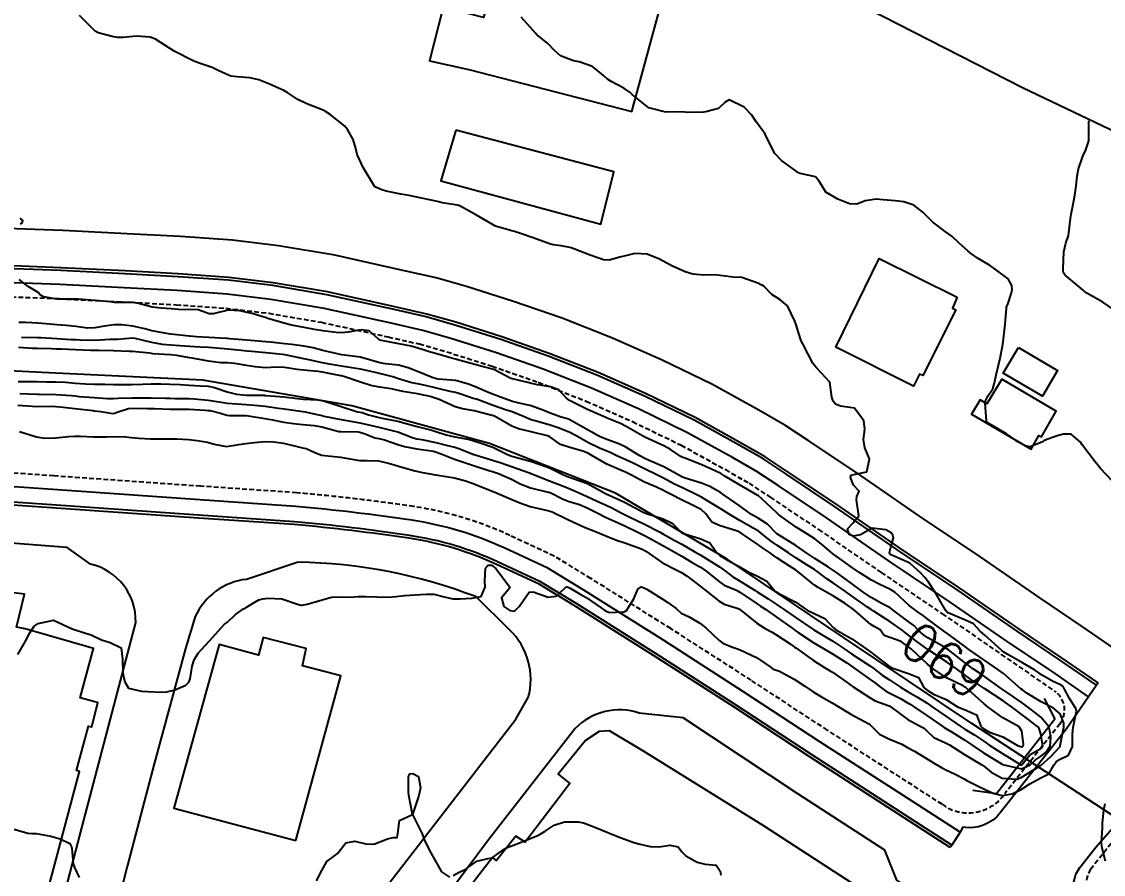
# Model space of a CAD drawing. Header units: metres. Extents: x 292545 to 299085, y 7450245 to 7463078.
# Drawn here: x 297797.1 to 297910.9, y 7452295.3 to 7452385 of the extents above; entities that cross this region are included whole.
import ezdxf
from ezdxf.enums import TextEntityAlignment as Align

# ---------------------------------------------------------------- set-up
doc = ezdxf.new("R2010")
doc.units = ezdxf.units.M
doc.linetypes.add('DASHED', pattern=[0.75, 0.5, -0.25])
for name, color, linetype in [('Area', 45, 'Continuous'), ('Canteiro', 45, 'DASHED'), ('Ciclovia', 45, 'Continuous'), ('Cotas', 45, 'Continuous'), ('Curvas de Nivel 1m', 11, 'Continuous'), ('Curvas de Nivel 5m', 15, 'Continuous'), ('Edificações', 30, 'Continuous'), ('Hidrografia', 140, 'Continuous'), ('Pontes e viadutos', 190, 'Continuous'), ('Vias Primárias', 230, 'Continuous')]:
    doc.layers.add(name, color=color, linetype=linetype)
doc.styles.add('Style-STANDARD', font='STANDARD.shx')

msp = doc.modelspace()

# ---------------------------------------------------------------- linework, layer by layer
at = {"layer": 'Area'}
msp.add_polyline3d([(297884.38, 7452387.26, 694.64), (297902.38, 7452378.06, 695.97), (297916.93, 7452371.12, 695.6)], dxfattribs=at)
at = {"layer": 'Canteiro'}
for points in [[(297795.26, 7452356.06), (297801.09, 7452355.84), (297807.81, 7452355.5), (297813.36, 7452355.2), (297818.58, 7452354.83), (297823.08, 7452354.3), (297828.65, 7452353.35), (297835.64, 7452351.81), (297838.93, 7452351.07), (297841.82, 7452350.24), (297846.58, 7452348.74), (297851.44, 7452347.04), (297856.47, 7452345.06), (297861.36, 7452342.9), (297866.46, 7452340.43), (297871.12, 7452337.85), (297873.6, 7452336.43), (297875.83, 7452334.95), (297880.92, 7452331.55), (297887.5, 7452327.02), (297893.93, 7452322.69), (297900.14, 7452318.42), (297905.87, 7452314.45, -0.410717), (297906.31, 7452311.12), (297900.5, 7452303.76, -0.424692), (297893.92, 7452302.65), (297881.85, 7452310.44), (297873.82, 7452315.7), (297865.37, 7452321.13), (297856.98, 7452326.4), (297853.12, 7452328.76), (297848.45, 7452330.93, 0.071414), (297838.35, 7452333.96, 0.015126), (297826.03, 7452335.42), (297815.92, 7452336.11), (297800.48, 7452337.19), (297784.18, 7452338.32)], [(297915.61, 7452288.25), (297909.77, 7452292.06, -0.308567), (297909.52, 7452295.83), (297916.63, 7452304.76, -0.369141)]]:
    msp.add_lwpolyline(points, format="xyb", dxfattribs=at)
at = {"layer": 'Ciclovia'}
for points in [[(297910.16, 7452315.17), (297906.27, 7452317.85), (297901.8, 7452320.86), (297895.59, 7452325.13), (297889.16, 7452329.46), (297882.58, 7452333.99), (297877.46, 7452337.41), (297875.15, 7452338.94), (297872.57, 7452340.42), (297867.82, 7452343.05), (297862.6, 7452345.58), (297857.61, 7452347.78), (297852.47, 7452349.8), (297847.51, 7452351.54), (297842.67, 7452353.06), (297839.66, 7452353.93), (297836.28, 7452354.69), (297829.21, 7452356.25), (297823.5, 7452357.22), (297818.86, 7452357.77), (297813.55, 7452358.15), (297807.96, 7452358.45), (297801.22, 7452358.79), (297795.38, 7452359.01)], [(297909.32, 7452313.96), (297905.44, 7452316.64), (297900.97, 7452319.64), (297894.77, 7452323.92), (297888.34, 7452328.24), (297881.75, 7452332.78), (297876.65, 7452336.18), (297874.37, 7452337.69), (297871.85, 7452339.14), (297867.14, 7452341.74), (297861.98, 7452344.25), (297857.04, 7452346.43), (297851.96, 7452348.42), (297847.04, 7452350.14), (297842.25, 7452351.66), (297839.29, 7452352.5), (297835.96, 7452353.25), (297828.93, 7452354.81), (297823.29, 7452355.76), (297818.72, 7452356.31), (297813.45, 7452356.68), (297807.88, 7452356.98), (297801.16, 7452357.32), (297795.32, 7452357.54)]]:
    msp.add_lwpolyline(points, dxfattribs=at)
for points in [[(297895.81, 7452299.7), (297889.29, 7452303.93), (297881.06, 7452309.23), (297873.03, 7452314.49), (297864.59, 7452319.91), (297856.22, 7452325.17), (297852.44, 7452327.49), (297847.84, 7452329.62, 0.071414), (297838.14, 7452332.53, 0.015108), (297825.92, 7452333.98), (297815.82, 7452334.67), (297800.38, 7452335.75), (297784.07, 7452336.88), (297750.64, 7452339.33), (297732.46, 7452340.65), (297710.94, 7452342.21), (297708.32, 7452342.31), (297706.16, 7452342.55), (297700.26, 7452343.58), (297693.5, 7452345.17), (297675.47, 7452350.28), (297661.51, 7452354.26)], [(297894.93, 7452298.35), (297888.42, 7452302.57), (297880.18, 7452307.87), (297872.15, 7452313.14), (297863.73, 7452318.55), (297855.37, 7452323.8), (297851.67, 7452326.06), (297847.16, 7452328.15, 0.071414), (297837.9, 7452330.93, 0.015087), (297825.79, 7452332.37), (297815.71, 7452333.05), (297800.27, 7452334.14), (297783.96, 7452335.27), (297750.53, 7452337.72), (297732.35, 7452339.04), (297710.85, 7452340.6), (297708.2, 7452340.7), (297705.93, 7452340.96), (297699.94, 7452341.99), (297693.09, 7452343.61), (297675.02, 7452348.72), (297661.06, 7452352.71)]]:
    msp.add_lwpolyline(points, format="xyb", dxfattribs=at)
at = {"layer": 'Curvas de Nivel 1m', "flags": 128}
for points, elevation in [([(297796.71, 7452318.39), (297797.64, 7452320.05), (297797.89, 7452320.57), (297798.42, 7452321.39), (297798.82, 7452321.65), (297800.43, 7452322.02), (297802.42, 7452321.1), (297803.7, 7452320.69), (297804.41, 7452320.46), (297805.51, 7452319.96), (297806.4, 7452319.66), (297807.56, 7452319.1), (297807.71, 7452317.93), (297807.73, 7452316.56), (297807.84, 7452315.93), (297807.95, 7452315.52), (297808.34, 7452314.88), (297809.71, 7452314.54), (297810.34, 7452314.5), (297811.77, 7452314.45), (297812.34, 7452314.49), (297813.14, 7452314.67), (297814.35, 7452315.18), (297814.68, 7452315.51), (297814.82, 7452315.85), (297815.04, 7452317.17), (297815.23, 7452317.84), (297815.67, 7452318.56), (297816.4, 7452319.35), (297816.82, 7452319.82), (297818.42, 7452321.6), (297818.54, 7452321.68), (297818.76, 7452321.8), (297819.6, 7452322.62), (297820.44, 7452323.2), (297820.81, 7452323.41), (297821.39, 7452323.77), (297822.06, 7452324.16), (297822.46, 7452324.27), (297823.04, 7452324.33), (297824.46, 7452324.25), (297826.11, 7452323.71), (297826.45, 7452323.59), (297826.58, 7452323.58), (297827.14, 7452323.7), (297828.46, 7452324.1), (297829.69, 7452324.44), (297830.46, 7452324.47), (297831.67, 7452324.44), (297832.46, 7452324.5), (297833.33, 7452324.49), (297834.46, 7452324.46), (297835.64, 7452324.42), (297836.46, 7452324.5), (297837.41, 7452324.63), (297838.46, 7452324.67), (297839.68, 7452324.77), (297840.46, 7452324.74), (297841.53, 7452324.46), (297842.46, 7452324.27), (297843.22, 7452324.26), (297844.46, 7452324.32), (297845.44, 7452324.51), (297845.84, 7452325.48), (297845.8, 7452326.16), (297845.88, 7452327.48), (297846.16, 7452327.81), (297846.5, 7452327.8), (297846.97, 7452327.47), (297848.47, 7452325.45), (297847.56, 7452324.36), (297847.8, 7452323.46), (297848.45, 7452323.04), (297848.94, 7452322.95), (297849.41, 7452323.44), (297850.47, 7452324.97), (297850.88, 7452325.01), (297852.46, 7452324.43), (297853.32, 7452324.53), (297854.23, 7452325.38), (297854.35, 7452325.5), (297854.47, 7452325.52), (297854.59, 7452325.5), (297854.8, 7452325.38), (297855.85, 7452324.74), (297856.46, 7452324.41), (297858.05, 7452323.33), (297858.45, 7452323.05), (297858.94, 7452322.83), (297860.45, 7452322.9), (297860.7, 7452323.05), (297860.89, 7452323.3), (297861.49, 7452324.26), (297861.9, 7452325.29), (297862.24, 7452325.52), (297862.47, 7452325.47), (297862.84, 7452325.28), (297864.46, 7452324.26), (297865.07, 7452323.86), (297865.93, 7452323.24), (297866.45, 7452322.77), (297867.29, 7452322.37), (297868.43, 7452321.7), (297869.07, 7452321.2), (297870.41, 7452319.92), (297870.84, 7452319.61), (297871.86, 7452319.17), (297872.4, 7452319), (297872.66, 7452318.9), (297874.39, 7452318.08), (297875.82, 7452317.12), (297876.13, 7452316.87), (297876.37, 7452316.79), (297876.82, 7452316.66), (297878.36, 7452315.82), (297879.48, 7452315.08), (297880.35, 7452314.49), (297881.23, 7452313.94), (297882.34, 7452313.31), (297882.79, 7452313.04), (297884.32, 7452312.12), (297886.19, 7452311.12), (297886.3, 7452311.05), (297886.36, 7452311), (297887.32, 7452310.02), (297888.29, 7452309.54), (297889.69, 7452308.96), (297890.28, 7452308.64), (297890.99, 7452308.22), (297892.26, 7452307.48), (297893.17, 7452306.92), (297893.85, 7452306.51), (297894.25, 7452306.32), (297895.3, 7452305.83), (297896.24, 7452305.33), (297896.52, 7452305.16), (297897.08, 7452304.87), (297897.85, 7452304.47), (297898.23, 7452304.3), (297899.24, 7452303.83), (297900.22, 7452303.57), (297901.28, 7452303.76), (297902.23, 7452304.19), (297903.13, 7452304.8), (297904.24, 7452305.39), (297905.15, 7452305.86), (297905.66, 7452306.77), (297905.9, 7452307.12), (297906.26, 7452307.36), (297907.21, 7452307.81), (297907.63, 7452308.74), (297907.63, 7452310.07), (297907.71, 7452310.74), (297908.03, 7452312.44), (297907.98, 7452312.74), (297907.3, 7452313.79), (297906.8, 7452314.75), (297906.63, 7452315.03), (297906.36, 7452315.2), (297905.53, 7452315.6), (297904.37, 7452316.27), (297904.07, 7452316.48), (297903.63, 7452316.79), (297902.38, 7452317.52), (297900.83, 7452318.4), (297900.4, 7452318.66), (297900.18, 7452318.83), (297898.42, 7452320.44), (297898.19, 7452320.62), (297897.93, 7452320.86), (297897.2, 7452321.64), (297896.43, 7452321.98), (297894.54, 7452322.8), (297894.44, 7452322.86), (297894.4, 7452322.9), (297894.28, 7452323.06), (297893.23, 7452324.91), (297892.48, 7452326.02), (297892.08, 7452326.51), (297891.72, 7452326.93), (297890.51, 7452328.03), (297888.62, 7452328.87), (297888.52, 7452328.9), (297888.45, 7452328.97), (297888.36, 7452329.13), (297888.53, 7452329.71), (297888.81, 7452330.69), (297888.73, 7452330.97), (297888.55, 7452331.2), (297887.99, 7452331.53), (297886.55, 7452331.68), (297885.33, 7452331.01), (297884.54, 7452330.85), (297884.15, 7452331.02), (297883.97, 7452331.61), (297884.56, 7452332.26), (297885.16, 7452333.01), (297884.91, 7452334.69), (297884.93, 7452335.02), (297885.17, 7452335.58), (297884.6, 7452336.22), (297884.29, 7452337.02), (297884.35, 7452337.28), (297884.62, 7452337.33), (297886.01, 7452337.62), (297886.29, 7452339), (297885.78, 7452340.13), (297885.63, 7452341.01), (297885.78, 7452342.11), (297885.68, 7452343), (297884.7, 7452344.31), (297883.21, 7452344.54), (297882.71, 7452344.74), (297882.45, 7452345.04), (297882.3, 7452345.46), (297882.09, 7452347.05), (297880.75, 7452348.54), (297880.49, 7452348.81), (297880.32, 7452349.07), (297879.83, 7452350.01), (297879.26, 7452351.08), (297879.1, 7452351.4), (297878.79, 7452352.27), (297878.55, 7452353.09), (297878.43, 7452353.47), (297877.64, 7452355.1), (297876.84, 7452355.75), (297876.01, 7452356.29), (297875.16, 7452357.14), (297874.97, 7452357.26), (297874.85, 7452357.31), (297874.53, 7452357.47), (297872.86, 7452358.06), (297871.92, 7452358.11), (297870.86, 7452358.24), (297870.01, 7452358.34), (297868.86, 7452358.31), (297867.68, 7452358.4), (297866.87, 7452358.65), (297865.56, 7452359.24), (297864.88, 7452359.61), (297864.17, 7452359.98), (297862.89, 7452360.51), (297861.6, 7452360.59), (297860.89, 7452360.4), (297860.01, 7452360.19), (297858.88, 7452359.9), (297858.3, 7452359.92), (297856.89, 7452360.4), (297855.18, 7452361.09), (297854.9, 7452361.19), (297854.76, 7452361.23), (297853.86, 7452361.39), (297853.01, 7452361.5), (297852.9, 7452361.53), (297852.73, 7452361.58), (297850.91, 7452362.24), (297849.67, 7452362.67), (297848.92, 7452362.91), (297848.5, 7452363.02), (297846.92, 7452363.47), (297844.94, 7452364.63), (297843.36, 7452365.51), (297843.08, 7452365.64), (297842.95, 7452365.68), (297841.34, 7452365.92), (297840.96, 7452366.01), (297840.36, 7452366.15), (297838.96, 7452366.44), (297838.04, 7452366.65), (297836.97, 7452366.84), (297835.44, 7452367.14), (297834.97, 7452367.27), (297834.26, 7452367.62), (297833, 7452369.63), (297832.38, 7452371.01), (297832.24, 7452371.64), (297831.98, 7452372.59), (297831.38, 7452373.65), (297831.05, 7452374.01), (297829.53, 7452375.21), (297829.07, 7452375.54), (297828.8, 7452375.68), (297827.08, 7452376.34), (297826.15, 7452376.78), (297825.09, 7452377.48), (297824.68, 7452377.73), (297823.1, 7452378.44), (297822.03, 7452378.85), (297821.11, 7452379.08), (297819.75, 7452379.16), (297819.11, 7452379.24), (297817.82, 7452379.81), (297817.13, 7452380.15), (297815.86, 7452380.57), (297815.13, 7452380.87), (297813.14, 7452381.87), (297811.16, 7452383.13), (297810.61, 7452383.36), (297809.16, 7452383.46), (297807.78, 7452383.31), (297807.16, 7452383.31), (297806.62, 7452383.41), (297805.16, 7452383.8), (297804.83, 7452383.97), (297803.19, 7452385.64)], 693), ([(297911.78, 7452336.7), (297910.62, 7452337.92), (297909.96, 7452338.72), (297908.66, 7452340.45), (297908.45, 7452340.73), (297907.49, 7452341.57), (297906.67, 7452341.57), (297906.03, 7452341.4), (297904.66, 7452340.91), (297904.59, 7452340.86), (297904.48, 7452340.78), (297903.19, 7452340.26), (297902.66, 7452340.34), (297901.79, 7452340.81), (297901.15, 7452341.3), (297900.67, 7452341.61), (297898.84, 7452342.69), (297898.68, 7452342.78), (297898.64, 7452342.81), (297898.61, 7452342.85), (297898.59, 7452342.94), (297898.43, 7452344.85), (297898.47, 7452345.1), (297898.72, 7452345.57), (297899.23, 7452346.34), (297899.4, 7452346.84), (297899.64, 7452347.95), (297899.85, 7452348.84), (297900.03, 7452349.57), (297900.27, 7452350.84), (297900.33, 7452351.29), (297900.5, 7452352.83), (297900.53, 7452353.11), (297900.67, 7452354.83), (297900.7, 7452354.96), (297900.83, 7452355.25), (297901.22, 7452356.45), (297901.28, 7452356.82), (297901.26, 7452357.23), (297900.86, 7452357.93), (297899.62, 7452358.84), (297898.88, 7452359.35), (297897.69, 7452360.06), (297896.9, 7452360.63), (297896.61, 7452360.87), (297895.71, 7452361.69), (297894.92, 7452362.4), (297894.24, 7452362.91), (297892.93, 7452363.89), (297891.88, 7452364.93), (297890.95, 7452365.66), (297889.89, 7452366.03), (297888.96, 7452366.12), (297887.71, 7452366.23), (297886.96, 7452366.3), (297885.83, 7452366.14), (297884.95, 7452365.79), (297884.18, 7452365.81), (297882.96, 7452366.29), (297881.69, 7452367.05), (297880.98, 7452368.21), (297880.58, 7452368.66), (297878.99, 7452369.02), (297878.8, 7452369.09), (297877.01, 7452370.39), (297876.33, 7452371.12), (297875.54, 7452372.62), (297875.3, 7452373.13), (297875.05, 7452373.49), (297874.35, 7452374.43), (297873.91, 7452375.15), (297873.08, 7452376), (297871.5, 7452376.76), (297871.08, 7452376.5), (297870.4, 7452375.86), (297869.07, 7452375.48), (297868.82, 7452375.46), (297867.07, 7452375.43), (297866.85, 7452375.44), (297865.07, 7452375.48), (297864.85, 7452375.47), (297863.07, 7452375.92), (297861.32, 7452377.3), (297861.1, 7452377.51), (297860.43, 7452377.97), (297859.11, 7452378.69), (297858.7, 7452378.92), (297858.29, 7452379.33), (297857.13, 7452380.27), (297855.75, 7452380.74), (297855.13, 7452380.84), (297853.79, 7452381.38), (297853.15, 7452381.93), (297852.44, 7452382.69), (297851.53, 7452383.41), (297851.32, 7452383.57), (297851.17, 7452383.73), (297849.65, 7452385.44)], 694), ([(297796.93, 7452363.72), (297797.16, 7452363.82), (297797.21, 7452364.06), (297796.94, 7452364.32)], 692), ([(297796.87, 7452341.85), (297798.66, 7452341.31), (297799.52, 7452341.17), (297800.65, 7452341.2), (297802.01, 7452341.35), (297802.66, 7452341.38), (297803.28, 7452341.36), (297804.66, 7452341.29), (297806.02, 7452341.31), (297806.66, 7452341.33), (297808.04, 7452341.31), (297808.66, 7452341.25), (297809.42, 7452341.15), (297810.65, 7452341.08), (297811.86, 7452341.09), (297812.66, 7452341.1), (297813.42, 7452341.09), (297814.65, 7452341.02), (297815.57, 7452340.93), (297816.65, 7452340.74), (297817.35, 7452340.52), (297818.65, 7452340.3), (297819.93, 7452340.5), (297820.65, 7452340.59), (297821.58, 7452340.69), (297822.65, 7452340.8), (297823.62, 7452340.77), (297824.65, 7452340.63), (297826.09, 7452340.27), (297826.65, 7452340.16), (297827.02, 7452340.08), (297827.87, 7452339.69), (297828.64, 7452339.39), (297828.98, 7452339.33), (297830.64, 7452339.15), (297831.24, 7452339.05), (297832.63, 7452338.82), (297833.45, 7452338.81), (297834.63, 7452338.77), (297835.69, 7452338.54), (297836.62, 7452338.25), (297838.45, 7452337.72), (297838.61, 7452337.68), (297839.24, 7452337.55), (297840.61, 7452337.31), (297840.87, 7452337.28), (297842.61, 7452336.99), (297843.77, 7452336.67), (297844.6, 7452336.38), (297846.42, 7452335.65), (297846.59, 7452335.58), (297846.87, 7452335.47), (297848.59, 7452334.76), (297849.5, 7452334.35), (297850.58, 7452333.99), (297852.42, 7452333.55), (297852.57, 7452333.51), (297852.66, 7452333.48), (297852.89, 7452333.4), (297854.56, 7452332.62), (297855.97, 7452331.94), (297856.55, 7452331.68), (297857.44, 7452331.34), (297858.54, 7452330.89), (297859.66, 7452330.44), (297860.53, 7452330.16), (297862.28, 7452329.53), (297862.52, 7452329.41), (297862.74, 7452329.28), (297864.5, 7452328.05), (297866.09, 7452327.24), (297866.37, 7452327.11), (297866.49, 7452327.03), (297867.08, 7452326.64), (297868.48, 7452325.58), (297868.95, 7452325.21), (297870.46, 7452324), (297870.98, 7452323.71), (297872.45, 7452323.23), (297872.59, 7452323.16), (297874.43, 7452321.69), (297875.31, 7452321.13), (297876.04, 7452320.74), (297876.42, 7452320.52), (297878.03, 7452319.47), (297878.4, 7452319.19), (297878.54, 7452319.09), (297880.38, 7452317.76), (297881.54, 7452317.05), (297882.07, 7452316.74), (297882.37, 7452316.55), (297883.92, 7452315.46), (297884.35, 7452315.15), (297884.54, 7452315.02), (297886.34, 7452313.83), (297886.87, 7452313.53), (297888.33, 7452313), (297888.4, 7452312.97), (297890.31, 7452311.58), (297891.48, 7452310.93), (297892.02, 7452310.65), (297892.3, 7452310.38), (297893.05, 7452309.68), (297894.28, 7452309.1), (297894.7, 7452308.9), (297896.27, 7452307.88), (297898.01, 7452306.85), (297898.16, 7452306.76), (297898.25, 7452306.69), (297899.06, 7452306.03), (297900.24, 7452305.4), (297901.76, 7452305.29), (297902.24, 7452305.46), (297904.11, 7452306.64), (297904.25, 7452306.73), (297904.28, 7452306.75), (297904.32, 7452306.78), (297905.36, 7452307.67), (297906.28, 7452308.68), (297906.32, 7452308.72), (297906.34, 7452308.76), (297906.34, 7452308.82), (297906.72, 7452310.75), (297906.73, 7452311.18), (297906.32, 7452312.17), (297905.61, 7452312.77), (297904.33, 7452313.41), (297902.81, 7452314.34), (297902.35, 7452314.68), (297902.19, 7452314.81), (297900.37, 7452316.39), (297899.78, 7452316.84), (297898.39, 7452317.79), (297896.82, 7452318.87), (297896.57, 7452319.05), (297896.41, 7452319.17), (297895.31, 7452320), (297894.42, 7452320.65), (297894.04, 7452320.9), (297892.43, 7452322.09), (297891.97, 7452322.46), (297891.3, 7452322.94), (297890.45, 7452323.56), (297888.93, 7452324.97), (297888.48, 7452325.26), (297887.29, 7452325.8), (297886.49, 7452326.23), (297885.26, 7452327.01), (297884.5, 7452327.53), (297882.86, 7452328.69), (297882.52, 7452328.94), (297882.38, 7452329.04), (297881.37, 7452329.9), (297880.54, 7452330.59), (297879.77, 7452331.08), (297878.55, 7452331.79), (297876.75, 7452333.11), (297876.57, 7452333.27), (297874.95, 7452334.78), (297874.59, 7452335.11), (297874.54, 7452335.14), (297872.6, 7452336.24), (297871.04, 7452337.18), (297870.62, 7452337.43), (297870.12, 7452337.69), (297868.63, 7452338.35), (297866.79, 7452339.08), (297866.64, 7452339.13), (297866.42, 7452339.23), (297865.36, 7452339.96), (297864.65, 7452340.36), (297862.66, 7452341.28), (297860.67, 7452342.38), (297860.07, 7452342.7), (297858.68, 7452343.28), (297858.54, 7452343.33), (297856.7, 7452344.16), (297855.2, 7452344.87), (297854.71, 7452345.13), (297854.4, 7452345.37), (297853.6, 7452346.26), (297852.72, 7452346.58), (297851.35, 7452346.79), (297850.73, 7452346.93), (297850.33, 7452347.03), (297848.73, 7452347.39), (297848.54, 7452347.45), (297846.75, 7452348.39), (297845.52, 7452348.71), (297844.75, 7452348.91), (297842.84, 7452349.44), (297842.76, 7452349.46), (297842.55, 7452349.52), (297840.77, 7452350.04), (297840.1, 7452350.21), (297838.77, 7452350.64), (297838.06, 7452350.85), (297836.78, 7452351.09), (297834.96, 7452351.43), (297834.78, 7452351.47), (297834.69, 7452351.52), (297834.58, 7452351.61), (297833.64, 7452352.47), (297832.79, 7452352.57), (297831.44, 7452352.3), (297830.79, 7452352.23), (297830.17, 7452352.29), (297828.79, 7452352.46), (297827.91, 7452352.58), (297826.8, 7452352.79), (297825.47, 7452353.06), (297824.81, 7452353.22), (297822.98, 7452353.75), (297822.81, 7452353.81), (297821.33, 7452354.28), (297820.82, 7452354.4), (297820.04, 7452354.57), (297818.82, 7452354.63), (297817.24, 7452354.24), (297816.82, 7452354.24), (297815.67, 7452354.68), (297814.82, 7452354.7), (297813.99, 7452354.68), (297812.82, 7452354.78), (297811.78, 7452354.84), (297810.82, 7452354.95), (297809.4, 7452355.34), (297808.83, 7452355.44), (297807.33, 7452355.43), (297806.83, 7452355.44), (297806.37, 7452355.49), (297804.83, 7452355.66), (297803.04, 7452355.77), (297802.83, 7452355.79), (297802.62, 7452355.78), (297800.83, 7452355.77), (297799.4, 7452356.03), (297799.04, 7452356.24), (297798.84, 7452356.49), (297797.78, 7452357.11), (297796.85, 7452357.84)], 692), ([(297796.7, 7452344.63), (297798.21, 7452344.53), (297798.7, 7452344.51), (297800.2, 7452344.52), (297800.7, 7452344.51), (297801.16, 7452344.47), (297802.7, 7452344.28), (297804.6, 7452344.06), (297804.69, 7452344.05), (297804.77, 7452344.05), (297805.42, 7452343.96), (297806.69, 7452343.76), (297806.85, 7452343.78), (297807.23, 7452343.93), (297808.35, 7452344.27), (297808.7, 7452344.31), (297810.31, 7452344.29), (297810.7, 7452344.3), (297811.08, 7452344.28), (297812.7, 7452344.21), (297814.34, 7452344.21), (297814.7, 7452344.2), (297816.41, 7452344.12), (297816.7, 7452344.09), (297816.93, 7452344.06), (297818.01, 7452343.81), (297818.69, 7452343.6), (297818.94, 7452343.55), (297820.69, 7452343.54), (297820.95, 7452343.52), (297822.69, 7452343.22), (297823.31, 7452343.11), (297824.68, 7452342.86), (297825.69, 7452342.71), (297826.68, 7452342.61), (297827.86, 7452342.51), (297828.67, 7452342.36), (297830.45, 7452341.88), (297830.67, 7452341.85), (297832.49, 7452341.82), (297832.67, 7452341.8), (297833.24, 7452341.63), (297834.24, 7452341.2), (297834.66, 7452341.12), (297835.26, 7452341), (297836.65, 7452340.5), (297837.36, 7452340.29), (297838.65, 7452340.05), (297840.4, 7452339.78), (297840.64, 7452339.73), (297841.22, 7452339.53), (297842.63, 7452338.96), (297843.47, 7452338.67), (297844.62, 7452338.29), (297846.35, 7452337.74), (297846.62, 7452337.66), (297847.24, 7452337.46), (297848.61, 7452336.86), (297849.53, 7452336.36), (297850.6, 7452335.93), (297852.49, 7452335.5), (297852.59, 7452335.47), (297852.65, 7452335.45), (297852.77, 7452335.4), (297853.98, 7452334.77), (297854.58, 7452334.55), (297855.76, 7452334.18), (297856.58, 7452333.84), (297857.56, 7452333.34), (297858.57, 7452332.82), (297859.44, 7452332.43), (297860.55, 7452331.94), (297861.9, 7452331.29), (297862.54, 7452330.96), (297863.21, 7452330.6), (297864.53, 7452329.86), (297864.92, 7452329.65), (297865.66, 7452329.24), (297866.52, 7452328.74), (297867.62, 7452328.1), (297868.5, 7452327.58), (297869.06, 7452327.2), (297870.48, 7452326.05), (297871, 7452325.71), (297872.28, 7452325.16), (297872.42, 7452325.11), (297872.47, 7452325.08), (297872.65, 7452324.97), (297874.46, 7452323.74), (297874.82, 7452323.5), (297875.37, 7452323.13), (297876.44, 7452322.36), (297878.23, 7452321.09), (297878.42, 7452320.96), (297878.78, 7452320.72), (297880.41, 7452319.63), (297880.76, 7452319.42), (297881.43, 7452319.05), (297882.39, 7452318.48), (297883.89, 7452317.52), (297884.38, 7452317.19), (297884.62, 7452317.02), (297886.36, 7452315.76), (297886.81, 7452315.45), (297887.44, 7452314.98), (297887.97, 7452314.6), (297888.35, 7452314.39), (297889.53, 7452313.77), (297890.34, 7452313.3), (297890.56, 7452313.17), (297890.91, 7452312.94), (297892.32, 7452311.99), (297893.88, 7452310.9), (297894.12, 7452310.72), (297894.3, 7452310.61), (297894.96, 7452310.23), (297896.29, 7452309.38), (297896.6, 7452309.18), (297897.07, 7452308.87), (297898.27, 7452308.06), (297900.23, 7452306.86), (297900.25, 7452306.84), (297900.27, 7452306.83), (297902.25, 7452306.39), (297903.16, 7452306.8), (297903.72, 7452307.33), (297904.27, 7452307.68), (297904.9, 7452308.15), (297905.26, 7452308.77), (297905.36, 7452309.7), (297905.16, 7452310.77), (297904.31, 7452311.81), (297903.77, 7452312.24), (297903.04, 7452312.8), (297902.33, 7452313.33), (297900.77, 7452314.41), (297900.35, 7452314.69), (297900.14, 7452314.83), (297898.37, 7452316.09), (297897.91, 7452316.4), (297897.22, 7452316.87), (297896.38, 7452317.48), (297894.57, 7452318.9), (297894.4, 7452319.01), (297894.15, 7452319.16), (297892.42, 7452320.17), (297891.97, 7452320.47), (297891.44, 7452320.93), (297890.93, 7452321.44), (297890.43, 7452321.82), (297888.9, 7452322.97), (297888.45, 7452323.3), (297887.76, 7452323.67), (297886.46, 7452324.4), (297885.56, 7452325.01), (297884.48, 7452325.81), (297882.81, 7452327.04), (297882.5, 7452327.25), (297881.97, 7452327.58), (297880.51, 7452328.51), (297879.68, 7452329.08), (297878.53, 7452329.86), (297876.6, 7452331.05), (297876.54, 7452331.09), (297876.51, 7452331.11), (297875.55, 7452332.12), (297874.56, 7452332.74), (297873.86, 7452333.15), (297872.58, 7452334.07), (297871, 7452335.18), (297870.6, 7452335.45), (297869.49, 7452336.08), (297868.6, 7452336.42), (297866.89, 7452336.95), (297866.61, 7452337.06), (297866.5, 7452337.12), (297866.28, 7452337.23), (297864.63, 7452338.14), (297863.11, 7452338.8), (297862.64, 7452339.01), (297862.13, 7452339.29), (297860.65, 7452340.21), (297859.92, 7452340.57), (297858.66, 7452341.01), (297857.89, 7452341.34), (297856.67, 7452342.01), (297855.24, 7452342.8), (297854.68, 7452343.13), (297854.5, 7452343.2), (297853.84, 7452343.38), (297852.69, 7452343.8), (297852.02, 7452344.08), (297850.7, 7452344.55), (297849.27, 7452344.88), (297848.71, 7452345.03), (297847.45, 7452345.46), (297846.72, 7452345.74), (297846.26, 7452345.93), (297844.72, 7452346.59), (297844.08, 7452346.85), (297842.73, 7452347.22), (297840.9, 7452347.37), (297840.73, 7452347.4), (297840.27, 7452347.54), (297838.74, 7452348.17), (297837.76, 7452348.56), (297836.75, 7452348.84), (297835.36, 7452348.99), (297834.76, 7452349.1), (297832.83, 7452349.64), (297832.78, 7452349.66), (297832.76, 7452349.67), (297832.73, 7452349.67), (297830.77, 7452349.93), (297830.44, 7452349.99), (297828.77, 7452350.39), (297827.75, 7452350.67), (297826.77, 7452350.84), (297825.5, 7452351), (297824.78, 7452351.09), (297823.27, 7452351.26), (297822.78, 7452351.3), (297822.36, 7452351.34), (297820.78, 7452351.46), (297818.96, 7452351.62), (297818.78, 7452351.64), (297818.63, 7452351.65), (297816.78, 7452351.77), (297815.49, 7452351.84), (297814.78, 7452351.9), (297814.73, 7452351.9), (297812.79, 7452352.09), (297812.53, 7452352.13), (297810.79, 7452352.46), (297810.05, 7452352.65), (297808.8, 7452352.96), (297807.64, 7452353.09), (297806.8, 7452353.07), (297805.8, 7452352.95), (297804.79, 7452352.76), (297804.03, 7452352.74), (297802.8, 7452352.91), (297801.79, 7452353.01), (297800.8, 7452353.09), (297799.65, 7452353.18), (297798.8, 7452353.25), (297797.52, 7452353.33), (297796.8, 7452353.34)], 691), ([(297796.73, 7452347.13), (297797.65, 7452347.13), (297798.73, 7452347.11), (297799.66, 7452347.1), (297800.73, 7452347.09), (297801.69, 7452347.04), (297802.73, 7452346.96), (297803.81, 7452346.89), (297804.73, 7452346.86), (297805.85, 7452346.83), (297806.73, 7452346.82), (297807.84, 7452346.81), (297808.72, 7452346.81), (297809.79, 7452346.84), (297810.72, 7452346.87), (297811.72, 7452346.89), (297812.72, 7452346.86), (297813.77, 7452346.82), (297814.72, 7452346.74), (297815.89, 7452346.67), (297816.72, 7452346.63), (297817.39, 7452346.49), (297818.72, 7452346.03), (297819.69, 7452345.79), (297820.71, 7452345.69), (297822.63, 7452345.67), (297822.71, 7452345.66), (297822.81, 7452345.65), (297824.71, 7452345.51), (297824.96, 7452345.48), (297826.71, 7452345.26), (297828.2, 7452345.18), (297828.71, 7452345.11), (297829.5, 7452344.88), (297830.7, 7452344.5), (297832.41, 7452343.93), (297832.7, 7452343.89), (297832.92, 7452343.86), (297833.56, 7452343.63), (297834.69, 7452343.34), (297835.02, 7452343.28), (297836.68, 7452342.94), (297837.55, 7452342.7), (297838.68, 7452342.38), (297840.23, 7452341.99), (297840.67, 7452341.86), (297841.73, 7452341.53), (297842.66, 7452341.31), (297844.19, 7452341.03), (297844.66, 7452340.89), (297845.55, 7452340.59), (297846.65, 7452340.23), (297848.2, 7452339.45), (297848.64, 7452339.27), (297848.89, 7452339.19), (297850.63, 7452338.73), (297851.62, 7452338.41), (297852.62, 7452338.04), (297853.96, 7452337.38), (297854.42, 7452337.18), (297854.61, 7452337.11), (297855.01, 7452336.96), (297856.6, 7452336.41), (297858.52, 7452335.33), (297858.59, 7452335.3), (297859.97, 7452334.69), (297860.58, 7452334.39), (297862.46, 7452333.39), (297862.56, 7452333.34), (297862.71, 7452333.28), (297864.56, 7452332.66), (297865.53, 7452332.22), (297866.49, 7452331.23), (297866.52, 7452331.21), (297866.54, 7452331.2), (297866.61, 7452331.16), (297868.54, 7452330.59), (297869.49, 7452330.15), (297870.14, 7452329.19), (297870.52, 7452328.82), (297871.4, 7452328.28), (297872.5, 7452327.69), (297873.43, 7452327.15), (297874.49, 7452326.65), (297875.48, 7452326.12), (297876.33, 7452325.11), (297876.4, 7452325.04), (297876.47, 7452324.99), (297876.75, 7452324.83), (297878.46, 7452323.93), (297879.71, 7452323.08), (297880.44, 7452322.71), (297881.57, 7452322.19), (297882.43, 7452321.29), (297882.7, 7452321.04), (297884.41, 7452320.07), (297885.93, 7452319), (297886.4, 7452318.65), (297887.77, 7452317.59), (297888.38, 7452317.16), (297888.72, 7452316.97), (297890.37, 7452316.41), (297891.42, 7452315.99), (297892, 7452314.93), (297892.19, 7452314.76), (297892.35, 7452314.66), (297893.01, 7452314.25), (297894.34, 7452313.66), (297895.53, 7452312.89), (297896.32, 7452312.58), (297897.52, 7452312.07), (297898, 7452310.85), (297898.15, 7452310.7), (297898.3, 7452310.6), (297898.89, 7452310.25), (297900.29, 7452309.74), (297901.9, 7452308.81), (297902.28, 7452308.7), (297902.36, 7452308.73), (297902.45, 7452308.81), (297902.47, 7452308.99), (297902.3, 7452310.34), (297902.03, 7452310.81), (297900.31, 7452311.74), (297898.76, 7452312.85), (297898.33, 7452313.21), (297896.47, 7452314.88), (297896.4, 7452314.93), (297896.35, 7452314.97), (297896.13, 7452315.11), (297894.36, 7452315.94), (297892.97, 7452316.91), (297892.38, 7452317.4), (297890.7, 7452318.95), (297890.54, 7452319.08), (297890.41, 7452319.19), (297889.6, 7452319.77), (297888.42, 7452320.2), (297887.83, 7452320.39), (297887.39, 7452320.99), (297886.78, 7452321.35), (297886.43, 7452321.57), (297884.73, 7452323.02), (297884.45, 7452323.25), (297883.7, 7452323.78), (297882.47, 7452324.55), (297881.62, 7452325.05), (297880.87, 7452325.46), (297880.48, 7452325.71), (297878.78, 7452327.09), (297878.5, 7452327.3), (297877.93, 7452327.67), (297876.51, 7452328.57), (297875.76, 7452329.12), (297875.03, 7452329.63), (297874.53, 7452329.97), (297872.77, 7452331.16), (297872.54, 7452331.3), (297872.28, 7452331.43), (297870.55, 7452331.93), (297869.68, 7452332.32), (297869.07, 7452333.2), (297868.57, 7452333.66), (297867.67, 7452334.13), (297866.58, 7452334.63), (297865.42, 7452335.25), (297864.86, 7452335.52), (297864.6, 7452335.65), (297863.86, 7452336.01), (297862.61, 7452336.52), (297861.17, 7452337.29), (297860.62, 7452337.57), (297860.18, 7452337.75), (297858.63, 7452338.43), (297857.06, 7452339.35), (297856.65, 7452339.58), (297856.23, 7452339.77), (297854.65, 7452340.22), (297853.78, 7452340.51), (297852.66, 7452341.29), (297852.42, 7452341.4), (297850.67, 7452341.83), (297849.36, 7452342.13), (297848.67, 7452342.41), (297846.83, 7452343.47), (297846.68, 7452343.53), (297846.59, 7452343.56), (297844.7, 7452344.05), (297843.45, 7452344.25), (297842.7, 7452344.47), (297841.02, 7452345.23), (297840.71, 7452345.35), (297840.07, 7452345.55), (297838.72, 7452345.82), (297837.2, 7452346.06), (297836.72, 7452346.17), (297835.97, 7452346.35), (297834.72, 7452346.53), (297833.81, 7452346.71), (297832.73, 7452347.04), (297830.98, 7452347.66), (297830.73, 7452347.72), (297830.66, 7452347.73), (297828.74, 7452348.1), (297828.26, 7452348.17), (297826.74, 7452348.3), (297826.08, 7452348.38), (297824.75, 7452348.59), (297823.86, 7452348.63), (297822.75, 7452348.57), (297821.64, 7452348.66), (297820.75, 7452348.81), (297819.53, 7452349.01), (297818.75, 7452349.09), (297818.05, 7452349.1), (297816.75, 7452349.27), (297815.02, 7452349.58), (297814.76, 7452349.63), (297813.41, 7452349.86), (297812.76, 7452349.92), (297810.91, 7452350.05), (297810.76, 7452350.07), (297810.56, 7452350.11), (297808.77, 7452350.28), (297808.4, 7452350.29), (297806.77, 7452350.34), (297805.21, 7452350.4), (297804.77, 7452350.4), (297804.34, 7452350.4), (297802.77, 7452350.46), (297801.27, 7452350.51), (297800.77, 7452350.54), (297800.23, 7452350.57), (297798.77, 7452350.59), (297798.21, 7452350.61), (297796.77, 7452350.7)], 689), ([(297828.1, 7452294.61), (297828.68, 7452295.68), (297829.18, 7452296.62), (297830.14, 7452297.32), (297830.33, 7452297.47), (297830.46, 7452297.66), (297831.19, 7452298.61), (297832.15, 7452298.76), (297833.3, 7452298.48), (297834.15, 7452298.46), (297835.56, 7452299), (297836.16, 7452299.16), (297836.6, 7452299.14), (297836.66, 7452299.59), (297836.84, 7452300.93), (297838.19, 7452301.57), (297837.82, 7452303.57), (297837.79, 7452304), (297837.77, 7452305.57), (297837.94, 7452305.87), (297838.24, 7452305.9), (297838.82, 7452305.56), (297839.03, 7452304.37), (297838.88, 7452303.56), (297838.19, 7452301.57), (297839.23, 7452299.55), (297839.46, 7452298.85), (297840.14, 7452297.54), (297841.25, 7452295.53), (297842.11, 7452294.99)], 694), ([(297911.02, 7452302.7), (297910.87, 7452302.03), (297910.76, 7452300.7), (297910.74, 7452300.15), (297910.63, 7452298.71), (297910.66, 7452298.2), (297911.06, 7452296.7)], 693), ([(297796.16, 7452300.07), (297797.74, 7452299.62), (297798.16, 7452299.58), (297798.63, 7452299.56), (297800.16, 7452299.3), (297801.13, 7452299.03), (297802.15, 7452298.53), (297802.34, 7452298.19), (297802.37, 7452298), (297802.51, 7452296.38), (297802.64, 7452295.99), (297803.13, 7452294.96)], 694), ([(297842.48, 7452295.14), (297843.13, 7452295.51), (297843.8, 7452295.82), (297844.12, 7452296.08), (297844.96, 7452296.66), (297846.13, 7452296.93), (297846.57, 7452297.03), (297847.22, 7452297.46), (297847.73, 7452297.87), (297848.15, 7452298.09), (297849.12, 7452298.47), (297850.16, 7452298.86), (297851.47, 7452299.41), (297852.17, 7452299.83), (297853.12, 7452300.45), (297854.18, 7452300.81), (297855.63, 7452300.81), (297856.18, 7452300.69), (297857.21, 7452300.3), (297858.17, 7452299.92), (297859.7, 7452299.31), (297860.16, 7452299.12), (297861.5, 7452298.63), (297862.15, 7452298.46), (297863.2, 7452298.22), (297864.15, 7452298.19), (297865.27, 7452298.36), (297866.15, 7452298.16), (297866.55, 7452297.64), (297866.94, 7452297.23), (297868.13, 7452296.56), (297868.98, 7452296.35), (297870.13, 7452296.24), (297870.56, 7452295.62), (297870.64, 7452295.18)], 694)]:
    msp.add_lwpolyline(points, dxfattribs=dict(at, elevation=elevation))
at = {"layer": 'Curvas de Nivel 5m', "flags": 128}
for points, elevation in [([(297911.95, 7452354.69), (297910.83, 7452355.46), (297909.15, 7452356.43), (297908.85, 7452356.64), (297908.75, 7452356.73), (297906.87, 7452358.32), (297906.67, 7452358.56), (297906.64, 7452358.75), (297906.64, 7452358.99), (297906.72, 7452360.75), (297906.91, 7452361.66), (297907.19, 7452362.48), (297907.25, 7452362.75), (297907.42, 7452364.26), (297907.5, 7452364.74), (297907.73, 7452365.97), (297907.87, 7452366.74), (297908.02, 7452367.7), (297908.13, 7452368.74), (297908.24, 7452369.5), (297908.69, 7452370.73), (297908.79, 7452370.96), (297909.02, 7452371.51), (297909.33, 7452372.44), (297909.36, 7452372.73), (297909.33, 7452374.46), (297909.39, 7452374.56)], 695), ([(297796.9, 7452345.87), (297798.71, 7452345.8), (297798.96, 7452345.79), (297800.71, 7452345.74), (297802.35, 7452345.64), (297802.71, 7452345.61), (297803.13, 7452345.56), (297804.71, 7452345.45), (297806.11, 7452345.35), (297806.71, 7452345.35), (297807.26, 7452345.38), (297808.71, 7452345.41), (297809.22, 7452345.4), (297810.71, 7452345.42), (297812.21, 7452345.38), (297812.71, 7452345.36), (297813.22, 7452345.35), (297814.71, 7452345.32), (297815.26, 7452345.29), (297816.71, 7452345.15), (297817.86, 7452344.97), (297818.7, 7452344.85), (297819.73, 7452344.77), (297820.7, 7452344.71), (297821.59, 7452344.65), (297822.7, 7452344.54), (297824.11, 7452344.32), (297824.7, 7452344.24), (297826.41, 7452344), (297826.7, 7452343.97), (297826.92, 7452343.94), (297828.01, 7452343.69), (297828.69, 7452343.54), (297828.88, 7452343.49), (297830.69, 7452343.13), (297831.31, 7452343.03), (297832.68, 7452342.77), (297833.76, 7452342.54), (297834.67, 7452342.33), (297836.35, 7452341.91), (297836.67, 7452341.82), (297837.3, 7452341.58), (297838.28, 7452341.19), (297838.66, 7452341.1), (297839.2, 7452341.02), (297840.65, 7452340.71), (297841.76, 7452340.42), (297842.65, 7452340.2), (297843.19, 7452340.05), (297844.55, 7452339.49), (297844.64, 7452339.46), (297844.7, 7452339.44), (297846.63, 7452338.84), (297847.53, 7452338.56), (297848.62, 7452338.2), (297850.52, 7452337.52), (297850.61, 7452337.48), (297850.77, 7452337.42), (297852.61, 7452336.67), (297853.53, 7452336.32), (297854.6, 7452335.91), (297855.86, 7452335.36), (297856.59, 7452335.02), (297857.19, 7452334.74), (297858.58, 7452334.11), (297859.11, 7452333.86), (297860.17, 7452333.31), (297860.57, 7452333.11), (297860.93, 7452332.93), (297862.55, 7452332.14), (297864.25, 7452331.26), (297864.54, 7452331.1), (297865.73, 7452330.44), (297866.53, 7452330), (297867.91, 7452329.22), (297868.52, 7452328.86), (297869.38, 7452328.33), (297870.5, 7452327.63), (297871.12, 7452327.18), (297871.9, 7452326.58), (297872.48, 7452326.23), (297874.25, 7452325.14), (297874.47, 7452324.99), (297875.61, 7452324.27), (297876.46, 7452323.71), (297877.34, 7452323.1), (297878.44, 7452322.34), (297880.3, 7452321.07), (297880.42, 7452320.99), (297881.63, 7452320.26), (297882.41, 7452319.8), (297883.57, 7452319.03), (297884.39, 7452318.46), (297885.88, 7452317.5), (297886.38, 7452317.19), (297886.63, 7452317), (297887.62, 7452316.24), (297888.36, 7452315.74), (297889.52, 7452314.96), (297890.35, 7452314.47), (297891.33, 7452313.93), (297892.34, 7452313.28), (297892.85, 7452312.91), (297894.32, 7452311.91), (297895.76, 7452310.89), (297896.3, 7452310.54), (297897.35, 7452309.92), (297898.29, 7452309.3), (297898.94, 7452308.84), (297900.27, 7452307.99), (297902.19, 7452306.81), (297902.25, 7452306.79), (297902.28, 7452306.81), (297903.17, 7452307.9), (297904.28, 7452308.52), (297904.44, 7452308.62), (297904.51, 7452308.78), (297904.3, 7452310.06), (297904.12, 7452310.61), (297903.98, 7452310.78), (297903.04, 7452311.53), (297902.32, 7452312.07), (297901.33, 7452312.82), (297900.33, 7452313.52), (297898.42, 7452314.78), (297898.35, 7452314.82), (297898.31, 7452314.85), (297897.15, 7452315.65), (297896.37, 7452316.19), (297895.41, 7452316.89), (297894.38, 7452317.65), (297892.4, 7452318.92), (297891.25, 7452319.78), (297890.42, 7452320.41), (297889.72, 7452320.96), (297888.43, 7452321.89), (297887.75, 7452322.3), (297886.66, 7452323), (297886.45, 7452323.14), (297886.05, 7452323.4), (297884.47, 7452324.5), (297883.75, 7452325.03), (297882.48, 7452325.91), (297881.79, 7452326.36), (297880.87, 7452327.06), (297880.5, 7452327.34), (297879.8, 7452327.78), (297878.52, 7452328.59), (297877.76, 7452329.1), (297876.53, 7452329.91), (297875.81, 7452330.39), (297874.9, 7452331.13), (297874.71, 7452331.3), (297874.55, 7452331.41), (297873.97, 7452331.73), (297872.56, 7452332.54), (297871.53, 7452333.17), (297870.57, 7452333.78), (297869.17, 7452334.62), (297868.59, 7452334.95), (297868.12, 7452335.21), (297866.6, 7452335.93), (297865.71, 7452336.35), (297864.61, 7452336.94), (297863.99, 7452337.27), (297862.62, 7452337.94), (297861.41, 7452338.52), (297860.64, 7452338.87), (297859.7, 7452339.31), (297858.98, 7452339.65), (297858.65, 7452339.79), (297857.88, 7452340.11), (297856.66, 7452340.7), (297855.48, 7452341.36), (297854.67, 7452341.81), (297853.54, 7452342.26), (297852.67, 7452342.52), (297851.1, 7452342.99), (297850.68, 7452343.1), (297850.43, 7452343.18), (297849.87, 7452343.43), (297848.69, 7452343.92), (297847.99, 7452344.16), (297846.7, 7452344.6), (297844.95, 7452345.25), (297844.71, 7452345.31), (297844.57, 7452345.35), (297844.11, 7452345.5), (297843.07, 7452345.87), (297842.72, 7452345.96), (297842.18, 7452346.06), (297840.72, 7452346.41), (297839.58, 7452346.7), (297838.73, 7452346.87), (297838.15, 7452347), (297836.73, 7452347.42), (297836.13, 7452347.6), (297834.74, 7452347.95), (297834.3, 7452348.06), (297832.74, 7452348.41), (297831.83, 7452348.56), (297830.75, 7452348.74), (297829.48, 7452348.95), (297828.75, 7452349.08), (297827, 7452349.47), (297826.76, 7452349.51), (297825.78, 7452349.72), (297824.76, 7452349.93), (297824.53, 7452349.96), (297822.77, 7452350.15), (297821.28, 7452350.28), (297820.77, 7452350.32), (297820.18, 7452350.38), (297818.77, 7452350.53), (297817.6, 7452350.64), (297816.77, 7452350.7), (297815.86, 7452350.75), (297814.77, 7452350.82), (297813.75, 7452350.88), (297812.77, 7452350.95), (297811.91, 7452351.02), (297810.78, 7452351.21), (297809.05, 7452351.65), (297808.78, 7452351.67), (297807.17, 7452351.55), (297806.78, 7452351.54), (297806.36, 7452351.53), (297804.78, 7452351.43), (297803.29, 7452351.47), (297802.78, 7452351.5), (297802.3, 7452351.52), (297800.78, 7452351.61), (297799.1, 7452351.72), (297798.78, 7452351.73), (297797.09, 7452351.75)], 690)]:
    msp.add_lwpolyline(points, dxfattribs=dict(at, elevation=elevation))
at = {"layer": 'Edificações', "elevation": 695.07}
msp.add_lwpolyline([(297851.29, 7452405.56), (297845.68, 7452385.41), (297841.44, 7452386.51), (297840, 7452380.86), (297844.12, 7452379.95), (297861.26, 7452375.52), (297867.14, 7452397.1), (297862.81, 7452399.49)], close=True, dxfattribs=at)
at = {"layer": 'Edificações'}
for points in [[(297842.76, 7452373.56), (297841.19, 7452368.23), (297858.01, 7452363.66), (297859.39, 7452369.17)], [(297901.94, 7452350.71), (297906.05, 7452348.28), (297904.46, 7452345.58), (297900.32, 7452347.99)], [(297825.95, 7452298.83), (297830.67, 7452316.17), (297826.62, 7452317.21), (297827.03, 7452319.02), (297822.49, 7452320.2), (297822, 7452318.33), (297817.87, 7452319.46), (297813.09, 7452302.25)]]:
    msp.add_lwpolyline(points, close=True, dxfattribs=at)
for points in [[(297895.48, 7452355.99), (297894.99, 7452354.85), (297895.34, 7452354.67), (297891.88, 7452347.74), (297891.53, 7452347.89), (297890.91, 7452346.63), (297882.75, 7452350.74), (297887.3, 7452360.06), (297895.48, 7452355.99)], [(297900.2, 7452347.37), (297898.62, 7452344.79), (297897.9, 7452345.2), (297896.99, 7452343.7), (297903.28, 7452340.01), (297904.09, 7452341.43), (297904.37, 7452341.31), (297905.91, 7452344), (297900.2, 7452347.37)], [(297795.23, 7452274.48), (297797.53, 7452283.33), (297797.16, 7452283.44), (297803.19, 7452306.11), (297802.87, 7452306.2), (297804.11, 7452310.88), (297804.49, 7452310.8), (297805.1, 7452313.36), (297804.8, 7452313.44), (297803.26, 7452313.85), (297804.64, 7452319.05), (297797.48, 7452321.1), (297796.54, 7452321.29), (297797.39, 7452324.75), (297787.3, 7452325.98)], [(297888.49, 7452291.72), (297875.09, 7452300.43), (297862.5, 7452308.24), (297858.91, 7452310.36), (297857.85, 7452310.32), (297856.41, 7452309.37), (297853.54, 7452305.82), (297854.77, 7452304.83), (297850.04, 7452298.65), (297849.09, 7452299.31), (297847.05, 7452296.73), (297846.62, 7452297.05), (297841.21, 7452290.09)]]:
    msp.add_lwpolyline(points, dxfattribs=at)
at = {"layer": 'Hidrografia'}
msp.add_lwpolyline([(297914.33, 7452299.84), (297897.03, 7452311.15), (297883.65, 7452320.14), (297871.32, 7452328.42), (297859.57, 7452335.39), (297846.32, 7452340.6), (297831.82, 7452344.58), (297816.15, 7452347.28), (297799.22, 7452348.08), (297782.1, 7452348.94), (297760.77, 7452349.66), (297745.47, 7452350.51), (297731.85, 7452351.58), (297715.11, 7452353.98), (297696.9, 7452357), (297681.65, 7452360.47), (297665.98, 7452364.08)], dxfattribs=at)
at = {"layer": 'Pontes e viadutos'}
msp.add_lwpolyline([(297904.66, 7452313.76), (297905.77, 7452311.6), (297899.62, 7452303.74), (297897.15, 7452304.09)], dxfattribs=at)
at = {"layer": 'Vias Primárias'}
for points in [[(297912.56, 7452318.65), (297908.65, 7452321.35), (297904.18, 7452324.35), (297897.97, 7452328.63), (297891.54, 7452332.95), (297884.95, 7452337.5), (297879.81, 7452340.93), (297877.37, 7452342.54), (297874.64, 7452344.11), (297869.76, 7452346.81), (297864.38, 7452349.42), (297859.23, 7452351.69), (297853.94, 7452353.77), (297848.84, 7452355.55), (297843.89, 7452357.11), (297840.7, 7452358.02), (297837.2, 7452358.81), (297830.03, 7452360.4), (297824.1, 7452361.4), (297819.26, 7452361.98), (297813.81, 7452362.37), (297808.18, 7452362.67), (297801.41, 7452363.01), (297795.56, 7452363.23)], [(297910.33, 7452315.41), (297906.44, 7452318.1), (297901.97, 7452321.1), (297895.76, 7452325.38), (297889.33, 7452329.71), (297882.74, 7452334.24), (297877.63, 7452337.65), (297875.31, 7452339.2), (297872.72, 7452340.68), (297867.95, 7452343.32), (297862.73, 7452345.85), (297857.72, 7452348.06), (297852.58, 7452350.08), (297847.6, 7452351.82), (297842.76, 7452353.35), (297839.73, 7452354.22), (297836.34, 7452354.98), (297829.27, 7452356.54), (297823.54, 7452357.51), (297818.89, 7452358.07), (297813.56, 7452358.45), (297807.98, 7452358.75), (297801.23, 7452359.09), (297795.4, 7452359.31)]]:
    msp.add_lwpolyline(points, dxfattribs=at)
for points in [[(297894.76, 7452298.1), (297888.25, 7452302.32), (297880.02, 7452307.62), (297871.99, 7452312.89), (297863.57, 7452318.29), (297855.21, 7452323.55), (297851.53, 7452325.8), (297847.03, 7452327.88, 0.071414), (297837.85, 7452330.63, 0.015084), (297825.77, 7452332.07), (297815.69, 7452332.76), (297800.25, 7452333.84), (297783.94, 7452334.97), (297750.5, 7452337.42), (297732.33, 7452338.74), (297710.83, 7452340.3), (297708.18, 7452340.4), (297705.89, 7452340.66), (297699.88, 7452341.7), (297693.02, 7452343.32), (297674.94, 7452348.44), (297660.98, 7452352.42)], [(297792.24, 7452257.42), (297803.41, 7452300.17), (297809.09, 7452321.77, 0.356693), (297804.35, 7452327.91), (297801.88, 7452329.65), (297780.98, 7452331.29), (297771.31, 7452331.76, 0.348408), (297768.39, 7452329.58, 0.224502), (297764.89, 7452326.18), (297761.72, 7452313.78), (297758.14, 7452300.83), (297755.81, 7452292.04), (297753.14, 7452281.93), (297750.3, 7452270.92), (297747.56, 7452261.32), (297746.9, 7452258.57, 0.381868), (297751.17, 7452252.34), (297771.96, 7452246.54), (297781.6, 7452243.73, 0.456266), (297789.87, 7452248.25), (297792.24, 7452257.42)], [(297811.55, 7452262.43), (297823.55, 7452278.25), (297834.92, 7452293.26), (297849.08, 7452311.59), (297850.38, 7452313.87, 0.277181), (297848.4, 7452321.01), (297844.85, 7452324.49, 0.088089), (297826.17, 7452328.12), (297820.74, 7452326.31, 0.263963), (297815.35, 7452322.4), (297814.34, 7452319.05), (297811.04, 7452306.92), (297808.2, 7452296.1), (297805.39, 7452285), (297801.95, 7452272.5), (297799.64, 7452263.17), (297799.05, 7452260.05, 0.690923), (297806.92, 7452256.63), (297811.55, 7452262.43)], [(297910.33, 7452315.41), (297910.16, 7452315.17), (297909.32, 7452313.96), (297906.98, 7452310.59), (297900.03, 7452301.75, -0.275584), (297896.09, 7452300.24), (297895.81, 7452299.7), (297894.93, 7452298.35), (297894.76, 7452298.1)], [(297847.23, 7452228.46), (297855.32, 7452239.19), (297866.06, 7452253.25), (297876.61, 7452267.09), (297886.49, 7452280.49), (297891.9, 7452287.8, 0.351434), (297889.15, 7452294.65), (297887.88, 7452297.82), (297878.74, 7452303.74), (297866.66, 7452311.74), (297862.06, 7452312.24, 0.284164), (297855.31, 7452310.63), (297846.2, 7452298.91), (297836.81, 7452286.28), (297827.09, 7452273.51), (297819, 7452262.06), (297809.58, 7452251.24), (297803.82, 7452243.2, 0.378862), (297807.36, 7452236.92), (297829.27, 7452227.43), (297838.07, 7452223.51, 0.288884), (297845.33, 7452225.72), (297847.23, 7452228.46)], [(297913.91, 7452285.63), (297908.15, 7452289.39), (297906.51, 7452290.33), (297906.66, 7452290.59), (297907.38, 7452291.84), (297908.03, 7452292.86, -0.277814), (297908.41, 7452296.01), (297910.07, 7452298.14), (297912.86, 7452301.29)]]:
    msp.add_lwpolyline(points, format="xyb", dxfattribs=at)

# ---------------------------------------------------------------- texts
at = {"layer": 'Cotas', "style": 'Style-STANDARD'}
msp.add_text('690', height=4, rotation=145.0925, dxfattribs=at).set_placement((297894.21, 7452317.79, 690), align=Align.MIDDLE_CENTER)

doc.saveas('drawing.dxf')
